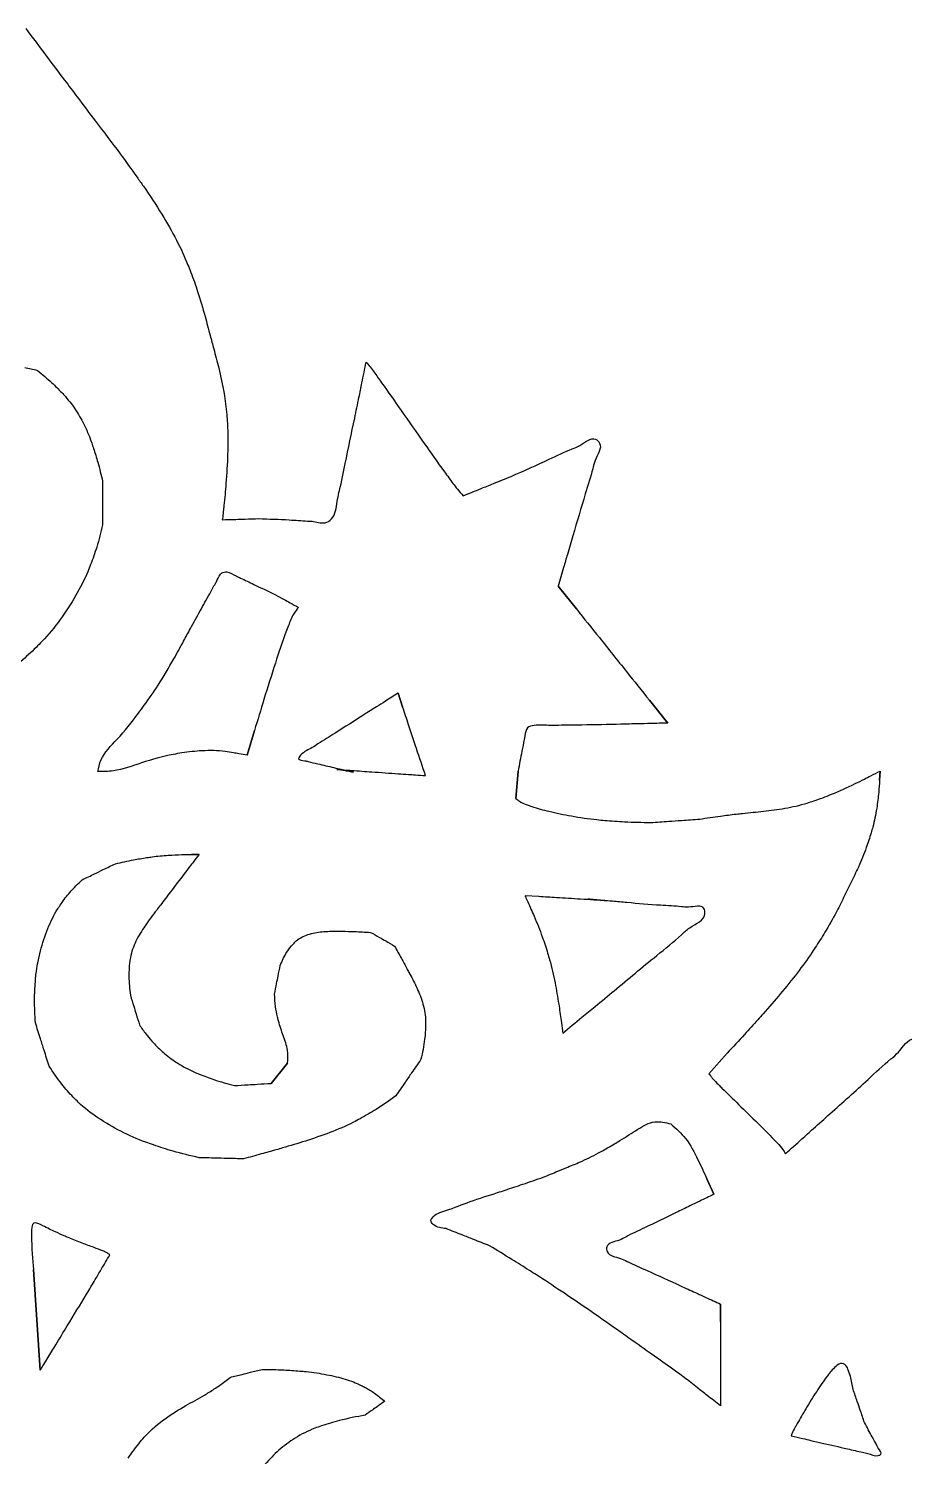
# Model space of a CAD drawing. Extents: x 0 to 339, y 0 to 248.
# Drawn here: x 105 to 143.7, y 177.2 to 240.3 of the extents above; entities that cross this region are included whole.
import ezdxf

# ---------------------------------------------------------------- set-up
doc = ezdxf.new("R2010")
doc.units = 0
doc.layers.add('layer_1', color=7, linetype='CONTINUOUS')

msp = doc.modelspace()

# ---------------------------------------------------------------- linework, layer by layer
at = {"layer": 'layer_1', "color": 1}
for p, q in [((128.397643, 215.655639), (129.20461, 214.646911)), ((129.20461, 214.646911), (128.397643, 215.655639)), ((128.397643, 215.655639), (128.397643, 215.655639)), ((121.534679, 210.316547), (121.332663, 210.922659)), ((121.332663, 210.922659), (121.534679, 210.316547)), ((132.432241, 210.612244), (133.239276, 209.603516)), ((133.239276, 209.603516), (132.432241, 210.612244)), ((132.432241, 210.612244), (132.432241, 210.612244)), ((121.534679, 210.316547), (121.534679, 210.316547)), ((114.993815, 209.280951), (114.665665, 208.195112)), ((114.665665, 208.195112), (114.993815, 209.280951)), ((114.993815, 209.280951), (114.993815, 209.280951)), ((108.074294, 207.462543), (108.074294, 207.462543)), ((108.074294, 207.462543), (108.074294, 207.462543)), ((108.074294, 207.462543), (108.074294, 207.462543)), ((118.628501, 207.559816), (118.628501, 207.559816)), ((118.628501, 207.559816), (118.628501, 207.559816)), ((118.628501, 207.559816), (118.628501, 207.559816)), ((119.362746, 207.437487), (119.211233, 207.462543)), ((119.211233, 207.462543), (119.362746, 207.437487)), ((119.362746, 207.437487), (119.362746, 207.437487)), ((126.632314, 207.485496), (126.531436, 206.275006)), ((126.531436, 206.275006), (126.632314, 207.485496)), ((126.632314, 207.485496), (126.632314, 207.485496)), ((142.619904, 207.485496), (142.594548, 207.081978)), ((142.594548, 207.081978), (142.619904, 207.485496)), ((142.619904, 207.485496), (142.619904, 207.485496)), ((122.544891, 207.285974), (122.544891, 207.285974)), ((122.544891, 207.285974), (122.544891, 207.285974)), ((122.544891, 207.285974), (122.544891, 207.285974)), ((112.215761, 203.801058), (112.54423, 203.801058)), ((112.54423, 203.801058), (112.215761, 203.801058)), ((112.215761, 203.801058), (112.215761, 203.801058)), ((127.545062, 201.944579), (126.938946, 201.982713)), ((128.529827, 196.477441), (128.605777, 195.921832)), ((135.862034, 195.028171), (135.054999, 194.120258)), ((135.054999, 194.120258), (135.862034, 195.028171)), ((135.862034, 195.028171), (135.862034, 195.028171)), ((115.72638, 193.699391), (116.458626, 194.583151)), ((116.458626, 194.583151), (115.72638, 193.699391)), ((115.72638, 193.699391), (115.72638, 193.699391)), ((133.378485, 191.906494), (133.378485, 191.906494)), ((133.378485, 191.906494), (133.378485, 191.906494)), ((133.378485, 191.906494), (133.378485, 191.906494)), ((134.969366, 189.481969), (135.272456, 188.800294)), ((135.272456, 188.800294), (134.969366, 189.481969)), ((134.969366, 189.481969), (134.969366, 189.481969)), ((105.233305, 185.479323), (105.536395, 181.034766)), ((105.536395, 181.034766), (105.233305, 185.479323)), ((105.233305, 185.479323), (105.233305, 185.479323)), ((135.575478, 183.951637), (135.575478, 183.168564)), ((135.575478, 183.168564), (135.575478, 183.951637)), ((135.575478, 183.951637), (135.575478, 183.951637)), ((140.286666, 180.782247), (140.286666, 180.782247)), ((140.286666, 180.782247), (140.286666, 180.782247)), ((140.286666, 180.782247), (140.286666, 180.782247))]:
    msp.add_line(p, q, dxfattribs=at)
for points in [[(104.893207, 240.267814), (105.200562, 239.867587), (105.501632, 239.462569), (105.802703, 239.05755)], [(105.802703, 239.05755), (106.070407, 238.702576), (106.338111, 238.347602), (106.605848, 237.992652)], [(106.605848, 237.992652), (106.793263, 237.744188), (106.980694, 237.495737), (107.168141, 237.247298)], [(107.168141, 237.247298), (107.435921, 236.892387), (107.703733, 236.537501), (107.971545, 236.182615)], [(107.971545, 236.182615), (108.336358, 235.704325), (108.701171, 235.226035), (109.058739, 234.742341)], [(109.058739, 234.742341), (109.312402, 234.399205), (109.562419, 234.05335), (109.809682, 233.705571)], [(109.809682, 233.705571), (109.903681, 233.573362), (109.997281, 233.440875), (110.089884, 233.307675)], [(110.089884, 233.307675), (110.371738, 232.902258), (110.644356, 232.490239), (110.902481, 232.069248)], [(110.902481, 232.069248), (111.130309, 231.697669), (111.346846, 231.319102), (111.546971, 230.931773)], [(111.546971, 230.931773), (111.733115, 230.571504), (111.90506, 230.203653), (112.056969, 229.827853)], [(112.056969, 229.827853), (112.101299, 229.718188), (112.143923, 229.607847), (112.185842, 229.497223)], [(112.185842, 229.497223), (112.290524, 229.220974), (112.390817, 228.942966), (112.482761, 228.662296)], [(112.482761, 228.662296), (112.602308, 228.297369), (112.707743, 227.927942), (112.813178, 227.558515)], [(112.813178, 227.558515), (112.887885, 227.278274), (112.962593, 226.998032), (113.037311, 226.717794)], [(113.037311, 226.717794), (113.089608, 226.521649), (113.14191, 226.325505), (113.194219, 226.129363)], [(113.194219, 226.129363), (113.268936, 225.849191), (113.343665, 225.569023), (113.418393, 225.288854)], [(104.848367, 225.309038), (105.035446, 225.265415), (105.222533, 225.221822), (105.409619, 225.178229)], [(105.409619, 225.178229), (105.624648, 224.999217), (105.839677, 224.820204), (106.044674, 224.630104)], [(113.418393, 225.288854), (113.503562, 224.914381), (113.588731, 224.539908), (113.650934, 224.161408)], [(119.737662, 224.625541), (119.799936, 224.93069), (119.862204, 225.23584), (119.924473, 225.540991)], [(119.924473, 225.540991), (119.984082, 225.470618), (120.043691, 225.400245), (120.100953, 225.328039)], [(120.100953, 225.328039), (120.215934, 225.18305), (120.321454, 225.030666), (120.428703, 224.879714)], [(106.044674, 224.630104), (106.195778, 224.489981), (106.341432, 224.343833), (106.483267, 224.194223)], [(119.606893, 223.984804), (119.650485, 224.198383), (119.694075, 224.411962), (119.737662, 224.625541)], [(120.428703, 224.879714), (120.487262, 224.797293), (120.546337, 224.715299), (120.605183, 224.633136)], [(120.605183, 224.633136), (120.895047, 224.228419), (121.179358, 223.819611), (121.464617, 223.411537)], [(106.483267, 224.194223), (106.538681, 224.135772), (106.593511, 224.076793), (106.646907, 224.016504)], [(106.646907, 224.016504), (106.820599, 223.820391), (106.979115, 223.610425), (107.122212, 223.390699)], [(113.650934, 224.161408), (113.701638, 223.85288), (113.737083, 223.541675), (113.765746, 223.230096)], [(119.420077, 223.069573), (119.482351, 223.374649), (119.544624, 223.679726), (119.606893, 223.984804)], [(107.122212, 223.390699), (107.263454, 223.173819), (107.389674, 222.947431), (107.501993, 222.714373)], [(113.765746, 223.230096), (113.777625, 223.100969), (113.788339, 222.971778), (113.796528, 222.842433)], [(121.464617, 223.411537), (121.804478, 222.925354), (122.145684, 222.440212), (122.486441, 221.954624)], [(107.501993, 222.714373), (107.618487, 222.472652), (107.720027, 222.223757), (107.808696, 221.970637)], [(113.796528, 222.842433), (113.825437, 222.385811), (113.822878, 221.927267), (113.807845, 221.46962)], [(118.999791, 221.065393), (119.136704, 221.734957), (119.27839, 222.402265), (119.420077, 223.069573)], [(107.808696, 221.970637), (107.836208, 221.892102), (107.862481, 221.813159), (107.888244, 221.734041)], [(122.486441, 221.954624), (122.781405, 221.534293), (123.076034, 221.113628), (123.37924, 220.699357)], [(129.355545, 221.859084), (129.588154, 221.993857), (129.834706, 222.233556), (130.053289, 222.137438)], [(130.229786, 221.967454), (130.348378, 221.737335), (130.141593, 221.461056), (130.036318, 221.203429)], [(130.053289, 222.137438), (130.12459, 222.106085), (130.192915, 222.039001), (130.229786, 221.967454)], [(107.888244, 221.734041), (107.95432, 221.531125), (108.017048, 221.327052), (108.074454, 221.121541)], [(113.807845, 221.46962), (113.793711, 221.039315), (113.768548, 220.609804), (113.734989, 220.180838)], [(128.010667, 221.253969), (128.34773, 221.411613), (128.685555, 221.574994), (129.019314, 221.707796)], [(129.019314, 221.707796), (129.130572, 221.752065), (129.241379, 221.792937), (129.355545, 221.859084)], [(108.074454, 221.121541), (108.152404, 220.842483), (108.220541, 220.560776), (108.288679, 220.279069)], [(118.747609, 219.879274), (118.839315, 220.271611), (118.918716, 220.668897), (118.999791, 221.065393)], [(123.37924, 220.699357), (123.443559, 220.611478), (123.508264, 220.523887), (123.572623, 220.435965)], [(126.329675, 220.497659), (126.889301, 220.744451), (127.448927, 220.991243), (128.010667, 221.253969)], [(129.927088, 220.833569), (129.835565, 220.466975), (129.714333, 220.094927), (129.599409, 219.724025)], [(130.036318, 221.203429), (129.984805, 221.077367), (129.957597, 220.955771), (129.927088, 220.833569)], [(108.288679, 220.279069), (108.288679, 220.042104), (108.288679, 219.80514), (108.288679, 219.568176)], [(113.734989, 220.180838), (113.709675, 219.857262), (113.679582, 219.533997), (113.64521, 219.211284)], [(123.572623, 220.435965), (123.695921, 220.267528), (123.817951, 220.097877), (123.950916, 219.937202)], [(124.995906, 219.957661), (125.178977, 220.031753), (125.362044, 220.105856), (125.545106, 220.17997)], [(125.545106, 220.17997), (125.806635, 220.285852), (126.068155, 220.391756), (126.329675, 220.497659)], [(108.288679, 219.568176), (108.288679, 219.402306), (108.288679, 219.236436), (108.288679, 219.070566)], [(118.456183, 218.701486), (118.610788, 218.932425), (118.618024, 219.218663), (118.663544, 219.488868)], [(118.663544, 219.488868), (118.685871, 219.621395), (118.717407, 219.750066), (118.747609, 219.879274)], [(123.950916, 219.937202), (124.03482, 219.835813), (124.123078, 219.737999), (124.211335, 219.640185)], [(124.211335, 219.640185), (124.472862, 219.746003), (124.734389, 219.851821), (124.995906, 219.957661)], [(129.599409, 219.724025), (129.407875, 219.105879), (129.233861, 218.490918), (129.053292, 217.874856)], [(108.288679, 219.070566), (108.288679, 218.833617), (108.288679, 218.596668), (108.288679, 218.359718)], [(113.625636, 219.025463), (113.614713, 218.916683), (113.605418, 218.807656), (113.589285, 218.699581)], [(113.64521, 219.211284), (113.638614, 219.149357), (113.631861, 219.08745), (113.625636, 219.025463)], [(108.288679, 218.359718), (108.208548, 218.029159), (108.128417, 217.698599), (108.028659, 217.373828)], [(113.589285, 218.699581), (113.583373, 218.659973), (113.576542, 218.620493), (113.569711, 218.581013)], [(113.569711, 218.581013), (113.768978, 218.58719), (113.968246, 218.593367), (114.167512, 218.599573)], [(114.167512, 218.599573), (114.306995, 218.603917), (114.446477, 218.608276), (114.585958, 218.61265)], [(114.585958, 218.61265), (114.785212, 218.618897), (114.984465, 218.625175), (115.183718, 218.631452)], [(115.183718, 218.631452), (115.631543, 218.617054), (116.079369, 218.602656), (116.528461, 218.576301)], [(116.528461, 218.576301), (116.798222, 218.560471), (117.068441, 218.540326), (117.335382, 218.52672)], [(117.335382, 218.52672), (117.424486, 218.522178), (117.513224, 218.518365), (117.604378, 218.505195)], [(117.604378, 218.505195), (117.799735, 218.476971), (118.006183, 218.405772), (118.181584, 218.468877)], [(118.181584, 218.468877), (118.290727, 218.508144), (118.387849, 218.599414), (118.456183, 218.701486)], [(129.053292, 217.874856), (128.973026, 217.601005), (128.891465, 217.326936), (128.81033, 217.052926)], [(108.028659, 217.373828), (107.948542, 217.112999), (107.855766, 216.855905), (107.757402, 216.601207)], [(128.81033, 217.052926), (128.753538, 216.861126), (128.696955, 216.669355), (128.640347, 216.477572)], [(107.632059, 216.288791), (107.477594, 215.921787), (107.296121, 215.565917), (107.097022, 215.220674)], [(107.757402, 216.601207), (107.716965, 216.496504), (107.675585, 216.392205), (107.632059, 216.288791)], [(113.352427, 215.92283), (113.408261, 216.035875), (113.451229, 216.168628), (113.551637, 216.232437)], [(113.551637, 216.232437), (113.611864, 216.270711), (113.692757, 216.284179), (113.767666, 216.278231)], [(113.767666, 216.278231), (113.921887, 216.265985), (114.05074, 216.171439), (114.185683, 216.099462)], [(128.640347, 216.477572), (128.559481, 216.203609), (128.478562, 215.929624), (128.397643, 215.655639)], [(113.015667, 215.316712), (113.099137, 215.469343), (113.181959, 215.622964), (113.268235, 215.771298)], [(113.268235, 215.771298), (113.296994, 215.820744), (113.326137, 215.869602), (113.352427, 215.92283)], [(114.185683, 216.099462), (114.24939, 216.065482), (114.314455, 216.036532), (114.379336, 216.006903)], [(114.379336, 216.006903), (114.573976, 215.918019), (114.766965, 215.823031), (114.960259, 215.729176)], [(114.960259, 215.729176), (115.282408, 215.572755), (115.605402, 215.419483), (115.928396, 215.26621)], [(107.097022, 215.220674), (106.889063, 214.860069), (106.661873, 214.511058), (106.41607, 214.175078)], [(112.594738, 214.559088), (112.735647, 214.810712), (112.876555, 215.062336), (113.015667, 215.316712)], [(115.928396, 215.26621), (116.05311, 215.197574), (116.177824, 215.128938), (116.302549, 215.060321)], [(116.302549, 215.060321), (116.389846, 215.012296), (116.477148, 214.96428), (116.564456, 214.916275)], [(112.164383, 213.773373), (112.307824, 214.035284), (112.451281, 214.297186), (112.594738, 214.559088)], [(116.727222, 214.429004), (116.627084, 214.267572), (116.562332, 214.084869), (116.493376, 213.906037)], [(116.564456, 214.916275), (116.689166, 214.847704), (116.813887, 214.779153), (116.938608, 214.710602)], [(116.938608, 214.710602), (116.86369, 214.619414), (116.788772, 214.528227), (116.727222, 214.429004)], [(129.20461, 214.646911), (129.543318, 214.223515), (129.882026, 213.80012), (130.220732, 213.376723)], [(106.41607, 214.175078), (106.168266, 213.836364), (105.901544, 213.510894), (105.611635, 213.20797)], [(111.863195, 213.223372), (111.963582, 213.40671), (112.063978, 213.590043), (112.164383, 213.773373)], [(116.493376, 213.906037), (116.45697, 213.811619), (116.419392, 213.718281), (116.383, 213.62444)], [(105.611635, 213.20797), (105.526583, 213.1191), (105.439536, 213.032171), (105.351623, 212.946076)], [(111.433012, 212.437654), (111.576401, 212.699563), (111.71979, 212.961472), (111.863195, 213.223372)], [(116.383, 213.62444), (116.209162, 213.176182), (116.062383, 212.716453), (115.916264, 212.257139)], [(130.220732, 213.376723), (130.619196, 212.878627), (131.017658, 212.380529), (131.416122, 211.882432)], [(105.351623, 212.946076), (105.133074, 212.732047), (104.909173, 212.523173), (104.676383, 212.324998)], [(110.735472, 211.277048), (110.979196, 211.65676), (111.206104, 212.047207), (111.433012, 212.437654)], [(115.916264, 212.257139), (115.745706, 211.721006), (115.576046, 211.185437), (115.410175, 210.648468)], [(131.416122, 211.882432), (131.754827, 211.459035), (132.093534, 211.03564), (132.432241, 210.612244)], [(110.127588, 210.39125), (110.338152, 210.681288), (110.542105, 210.975789), (110.735472, 211.277048)], [(115.410175, 210.648468), (115.269573, 210.1933), (115.131694, 209.737126), (114.993815, 209.280951)], [(120.771457, 210.567126), (120.64051, 210.484165), (120.509559, 210.401198), (120.378596, 210.318314)], [(121.332663, 210.922659), (121.145597, 210.804152), (120.958532, 210.685646), (120.771457, 210.567126)], [(108.936861, 208.893778), (109.27862, 209.259915), (109.574103, 209.645179), (109.867578, 210.038581)], [(109.867578, 210.038581), (109.954733, 210.155411), (110.04171, 210.27296), (110.127588, 210.39125)], [(119.817345, 209.962954), (119.396487, 209.695849), (118.975809, 209.426245), (118.554844, 209.163192)], [(120.378596, 210.318314), (120.191515, 210.199912), (120.004412, 210.081679), (119.817345, 209.962954)], [(121.796616, 209.530842), (121.709307, 209.792745), (121.621993, 210.054646), (121.534679, 210.316547)], [(122.148322, 208.475754), (122.031093, 208.827452), (121.913859, 209.179148), (121.796616, 209.530842)], [(127.04423, 209.390548), (126.967453, 209.31102), (126.955578, 209.171218), (126.934953, 209.048676)], [(127.338403, 209.497033), (127.227393, 209.483395), (127.111155, 209.45987), (127.04423, 209.390548)], [(128.06962, 209.502638), (127.828783, 209.506779), (127.597871, 209.52891), (127.338403, 209.497033)], [(128.4143, 209.504506), (128.298872, 209.502731), (128.183143, 209.500686), (128.06962, 209.502638)], [(129.448245, 209.517582), (129.104134, 209.512723), (128.760573, 209.50983), (128.4143, 209.504506)], [(131.171312, 209.553077), (130.596851, 209.539246), (130.021782, 209.525682), (129.448245, 209.517582)], [(131.937096, 209.571637), (131.681851, 209.565424), (131.426642, 209.559224), (131.171312, 209.553077)], [(132.473235, 209.584713), (132.294519, 209.580342), (132.115799, 209.575986), (131.937096, 209.571637)], [(133.239276, 209.603516), (132.983932, 209.597238), (132.728587, 209.590959), (132.473235, 209.584713)], [(108.213775, 207.967755), (108.363218, 208.322782), (108.664712, 208.602215), (108.936861, 208.893778)], [(117.797271, 208.683261), (117.713177, 208.627726), (117.629135, 208.570957), (117.544725, 208.523263)], [(118.554844, 209.163192), (118.302237, 209.005342), (118.049526, 208.849851), (117.797271, 208.683261)], [(126.901327, 208.878707), (126.865812, 208.709326), (126.833265, 208.534904), (126.800448, 208.361364)], [(126.934953, 209.048676), (126.924997, 208.98952), (126.913002, 208.934386), (126.901327, 208.878707)], [(111.407565, 208.220236), (110.934766, 208.128799), (110.470321, 208.003031), (110.010357, 207.849925)], [(111.790191, 208.286688), (111.662226, 208.266892), (111.534594, 208.244803), (111.407565, 208.220236)], [(112.68357, 208.381226), (112.384011, 208.366006), (112.086209, 208.332481), (111.790191, 208.286688)], [(113.705956, 208.346626), (113.368065, 208.392152), (113.024678, 208.398556), (112.68357, 208.381226)], [(114.061318, 208.290423), (113.942949, 208.309763), (113.824792, 208.330614), (113.705956, 208.346626)], [(114.310132, 208.251142), (114.227172, 208.264081), (114.144193, 208.276882), (114.061318, 208.290423)], [(114.665665, 208.195112), (114.547167, 208.213883), (114.428669, 208.232653), (114.310132, 208.251142)], [(117.027473, 208.181981), (116.981212, 208.131031), (116.935793, 208.070524), (116.942313, 208.031437)], [(117.544725, 208.523263), (117.369759, 208.424401), (117.193217, 208.364527), (117.027473, 208.181981)], [(122.544891, 207.285974), (122.412703, 207.682568), (122.280515, 208.079162), (122.148322, 208.475754)], [(126.800448, 208.361364), (126.744919, 208.067724), (126.688616, 207.77661), (126.632314, 207.485496)], [(108.074294, 207.462543), (108.110702, 207.635961), (108.147109, 207.80938), (108.213775, 207.967755)], [(108.764617, 207.496332), (108.537683, 207.465739), (108.305988, 207.464141), (108.074294, 207.462543)], [(110.010357, 207.849925), (109.598283, 207.71276), (109.189805, 207.553653), (108.764617, 207.496332)], [(116.942313, 208.031437), (116.953169, 207.966355), (117.108016, 207.960652), (117.216251, 207.942593)], [(117.216251, 207.942593), (117.271521, 207.933372), (117.314637, 207.920928), (117.359403, 207.908921)], [(117.359403, 207.908921), (117.493669, 207.872909), (117.642779, 207.840821), (117.788747, 207.807895)], [(117.788747, 207.807895), (118.031961, 207.753034), (118.26645, 207.695844), (118.50411, 207.639503)], [(118.50411, 207.639503), (118.609725, 207.614466), (118.715966, 207.589596), (118.822016, 207.564681)], [(118.628501, 207.559816), (118.662364, 207.557451), (118.696227, 207.555086), (118.73009, 207.552715)], [(118.859016, 207.521415), (118.782178, 207.534219), (118.70534, 207.547017), (118.628501, 207.559816)], [(118.73009, 207.552715), (118.763953, 207.550344), (118.797816, 207.547969), (118.831679, 207.545598)], [(118.822016, 207.564681), (118.896274, 207.547235), (118.97044, 207.529767), (119.044625, 207.512307)], [(118.831679, 207.545598), (118.865541, 207.543227), (118.899404, 207.54086), (118.933267, 207.538493)], [(119.059138, 207.488022), (118.992435, 207.499178), (118.925726, 207.510298), (118.859016, 207.521415)], [(118.933267, 207.538493), (119.052175, 207.530182), (119.171082, 207.521865), (119.289989, 207.513547)], [(119.044625, 207.512307), (119.150638, 207.487355), (119.256692, 207.462421), (119.362746, 207.437487)], [(119.211233, 207.462543), (119.160536, 207.471043), (119.109839, 207.479543), (119.059138, 207.488022)], [(119.289989, 207.513547), (119.58724, 207.492753), (119.884491, 207.471955), (120.181744, 207.45118)], [(120.181744, 207.45118), (120.568133, 207.424177), (120.954525, 207.397211), (121.340907, 207.370104)], [(142.208918, 207.279894), (142.345956, 207.348343), (142.48293, 207.41692), (142.619904, 207.485496)], [(121.340907, 207.370104), (121.489547, 207.359676), (121.638186, 207.349227), (121.786827, 207.338816)], [(121.786827, 207.338816), (121.890874, 207.331528), (121.994922, 207.324259), (122.098971, 207.317005)], [(122.098971, 207.317005), (122.247609, 207.306641), (122.39625, 207.296308), (122.544891, 207.285974)], [(140.468165, 206.461804), (140.821079, 206.605297), (141.168353, 206.762753), (141.510298, 206.93066)], [(141.510298, 206.93066), (141.647768, 206.998163), (141.784378, 207.067355), (141.921242, 207.136047)], [(141.921242, 207.136047), (142.017061, 207.184139), (142.113005, 207.231985), (142.208918, 207.279894)], [(142.594548, 207.081978), (142.582946, 206.906875), (142.571344, 206.731773), (142.555434, 206.55705)], [(126.531436, 206.275006), (126.605315, 206.218429), (126.679195, 206.161852), (126.759332, 206.116215)], [(139.392278, 206.073249), (139.493768, 206.104291), (139.594503, 206.13776), (139.694885, 206.172259)], [(139.694885, 206.172259), (139.955212, 206.261726), (140.213161, 206.35812), (140.468165, 206.461804)], [(142.555434, 206.55705), (142.53364, 206.317712), (142.503762, 206.079087), (142.465758, 205.841601)], [(126.759332, 206.116215), (126.85904, 206.059432), (126.968433, 206.019584), (127.076885, 205.979841)], [(127.076885, 205.979841), (127.130472, 205.960203), (127.18383, 205.94059), (127.237529, 205.921928)], [(127.237529, 205.921928), (127.484611, 205.836056), (127.738929, 205.770289), (127.994104, 205.709889)], [(127.994104, 205.709889), (128.323152, 205.632004), (128.653624, 205.563044), (128.986038, 205.503419)], [(135.567515, 205.49973), (135.799746, 205.531128), (136.032321, 205.560034), (136.265057, 205.587534)], [(136.265057, 205.587534), (136.357469, 205.598453), (136.449907, 205.609151), (136.542403, 205.619293)], [(136.542403, 205.619293), (136.851979, 205.653238), (137.162212, 205.680959), (137.471851, 205.714567)], [(137.471851, 205.714567), (137.786486, 205.748717), (138.100508, 205.788944), (138.412453, 205.843468)], [(138.412453, 205.843468), (138.743132, 205.901267), (139.071477, 205.975131), (139.392278, 206.073249)], [(142.465758, 205.841601), (142.421191, 205.563097), (142.365449, 205.286159), (142.291909, 205.014078)], [(128.986038, 205.503419), (129.35939, 205.436451), (129.735191, 205.381258), (130.112465, 205.341714)], [(130.112465, 205.341714), (130.227544, 205.329652), (130.342759, 205.319045), (130.45804, 205.309063)], [(130.45804, 205.309063), (130.748434, 205.283917), (131.039236, 205.26273), (131.330328, 205.248426)], [(131.330328, 205.248426), (131.714109, 205.229567), (132.098395, 205.222671), (132.48268, 205.215775)], [(132.48268, 205.215775), (132.750396, 205.234412), (133.018112, 205.253048), (133.285826, 205.271709)], [(133.285826, 205.271709), (133.473258, 205.284774), (133.660689, 205.297851), (133.848118, 205.31094)], [(133.848118, 205.31094), (134.115921, 205.329641), (134.383722, 205.348367), (134.651522, 205.367093)], [(134.651522, 205.367093), (134.956655, 205.412744), (135.261787, 205.458396), (135.567515, 205.49973)], [(142.291909, 205.014078), (142.268746, 204.928382), (142.243818, 204.843167), (142.218174, 204.758157)], [(142.218174, 204.758157), (142.15246, 204.54032), (142.082044, 204.323824), (142.004451, 204.110014)], [(109.658029, 203.565373), (109.853181, 203.602596), (110.04912, 203.635823), (110.245451, 203.666382)], [(110.245451, 203.666382), (110.321445, 203.67821), (110.397497, 203.689639), (110.47369, 203.700052)], [(110.47369, 203.700052), (110.711136, 203.732503), (110.949953, 203.755089), (111.189141, 203.77113)], [(111.189141, 203.77113), (111.388105, 203.784474), (111.587326, 203.793289), (111.786633, 203.797316)], [(111.786633, 203.797316), (111.929647, 203.800207), (112.072704, 203.800632), (112.215761, 203.801058)], [(112.54423, 203.801058), (112.463129, 203.695019), (112.382027, 203.58898), (112.300932, 203.482937)], [(142.004451, 204.110014), (141.899106, 203.819733), (141.780534, 203.534403), (141.661961, 203.249072)], [(107.934968, 202.95176), (108.061554, 203.01288), (108.188143, 203.073995), (108.314734, 203.135105)], [(108.314734, 203.135105), (108.495608, 203.222419), (108.676487, 203.309722), (108.857366, 203.397026)], [(108.857366, 203.397026), (109.123759, 203.455652), (109.390151, 203.514278), (109.658029, 203.565373)], [(112.130699, 203.260327), (112.049663, 203.154365), (111.968619, 203.04841), (111.887616, 202.942422)], [(112.300932, 203.482937), (112.244187, 203.408734), (112.187445, 203.334529), (112.130699, 203.260327)], [(141.661961, 203.249072), (141.549876, 203.018648), (141.437791, 202.788224), (141.3257, 202.557804)], [(106.841571, 202.131376), (107.012915, 202.328602), (107.202733, 202.509221), (107.392551, 202.68984)], [(107.392551, 202.68984), (107.573355, 202.77715), (107.754159, 202.86446), (107.934968, 202.95176)], [(111.887616, 202.942422), (111.685424, 202.677867), (111.483492, 202.413115), (111.28173, 202.148227)], [(141.3257, 202.557804), (141.247246, 202.396531), (141.16879, 202.23526), (141.090331, 202.07399)], [(106.453294, 201.623388), (106.574548, 201.798866), (106.701924, 201.970636), (106.841571, 202.131376)], [(111.28173, 202.148227), (111.13572, 201.956535), (110.9898, 201.764771), (110.844061, 201.572883)], [(126.938946, 201.982713), (126.943935, 201.971489), (126.948925, 201.960265), (126.953912, 201.949039)], [(126.953912, 201.949039), (126.988825, 201.870461), (127.023636, 201.791839), (127.058679, 201.71332)], [(128.330681, 201.895568), (128.068808, 201.911909), (127.806935, 201.928244), (127.545062, 201.944579)], [(129.385615, 201.829692), (129.033972, 201.851672), (128.682326, 201.873625), (128.330681, 201.895568)], [(130.575312, 201.755254), (130.178747, 201.780079), (129.782182, 201.804903), (129.385615, 201.829692)], [(130.352705, 201.774959), (130.140694, 201.793687), (129.928685, 201.812446), (129.716676, 201.831205)], [(130.79794, 201.735678), (130.649526, 201.748757), (130.501115, 201.76185), (130.352705, 201.774959)], [(131.434011, 201.679691), (131.221986, 201.698343), (131.009961, 201.716995), (130.79794, 201.735678)], [(141.090331, 202.07399), (140.978262, 201.843636), (140.866187, 201.613285), (140.754112, 201.382933)], [(105.872595, 200.53668), (105.994189, 200.836067), (106.135089, 201.128472), (106.306388, 201.401662)], [(106.306388, 201.401662), (106.353473, 201.476752), (106.402854, 201.550391), (106.453294, 201.623388)], [(110.675706, 201.351154), (110.500494, 201.120431), (110.325006, 200.889783), (110.16125, 200.650714)], [(110.844061, 201.572883), (110.787934, 201.498983), (110.731834, 201.425065), (110.675706, 201.351154)], [(127.058679, 201.71332), (127.153798, 201.500197), (127.250636, 201.287841), (127.343046, 201.073511)], [(132.92663, 201.559933), (132.422909, 201.58978), (131.92846, 201.634736), (131.434011, 201.679691)], [(133.846957, 201.496319), (133.55081, 201.52889), (133.23696, 201.541544), (132.92663, 201.559933)], [(134.161234, 201.477611), (134.04703, 201.471767), (133.948024, 201.485203), (133.846957, 201.496319)], [(134.836552, 201.421492), (134.723266, 201.592091), (134.407045, 201.490191), (134.161234, 201.477611)], [(134.211737, 200.568468), (134.479921, 200.751341), (134.856637, 200.884825), (134.883329, 201.197013)], [(134.883329, 201.197013), (134.889983, 201.274836), (134.874885, 201.363764), (134.836552, 201.421492)], [(140.754112, 201.382933), (140.584501, 201.075606), (140.41489, 200.768278), (140.235659, 200.466586)], [(105.545392, 199.5482), (105.633271, 199.884299), (105.741757, 200.214532), (105.872595, 200.53668)], [(110.16125, 200.650714), (110.012693, 200.433834), (109.87379, 200.210023), (109.759041, 199.972619)], [(127.343046, 201.073511), (127.471009, 200.776723), (127.59048, 200.47615), (127.699375, 200.17184)], [(133.852637, 200.263545), (133.965504, 200.368199), (134.074386, 200.474811), (134.211737, 200.568468)], [(109.759041, 199.972619), (109.648696, 199.744327), (109.560686, 199.503463), (109.513985, 199.255171)], [(116.426039, 199.49751), (116.50833, 199.627845), (116.604899, 199.749874), (116.710389, 199.86307)], [(116.710389, 199.86307), (116.750909, 199.906549), (116.792745, 199.948724), (116.837603, 199.987418)], [(116.837603, 199.987418), (116.985667, 200.115135), (117.166654, 200.204908), (117.353846, 200.267194)], [(117.353846, 200.267194), (117.554445, 200.333942), (117.762171, 200.369125), (117.971028, 200.389762)], [(117.971028, 200.389762), (118.198439, 200.412233), (118.427192, 200.417458), (118.655624, 200.416892)], [(118.655624, 200.416892), (118.726107, 200.416717), (118.796559, 200.415991), (118.867015, 200.415021)], [(118.867015, 200.415021), (119.046007, 200.412558), (119.225018, 200.408521), (119.403918, 200.401928)], [(119.403918, 200.401928), (119.642889, 200.393122), (119.881662, 200.379756), (120.120435, 200.366389)], [(120.120435, 200.366389), (120.251343, 200.291564), (120.382251, 200.216739), (120.513165, 200.141923)], [(120.513165, 200.141923), (120.604829, 200.089538), (120.696496, 200.037158), (120.788165, 199.984783)], [(120.788165, 199.984783), (120.919156, 199.909941), (121.050153, 199.835109), (121.18115, 199.760277)], [(127.699375, 200.17184), (127.784786, 199.933156), (127.863691, 199.692174), (127.937789, 199.44974)], [(132.752796, 199.34135), (133.127915, 199.644032), (133.508764, 199.944695), (133.852637, 200.263545)], [(140.235659, 200.466586), (140.09573, 200.23105), (139.949937, 199.998949), (139.801238, 199.76879)], [(105.347066, 198.497864), (105.38668, 198.851959), (105.455177, 199.203171), (105.545392, 199.5482)], [(109.513985, 199.255171), (109.499661, 199.179016), (109.489223, 199.102162), (109.480316, 199.025087)], [(116.13048, 198.901961), (116.219192, 199.106183), (116.307904, 199.310405), (116.426039, 199.49751)], [(121.18115, 199.760277), (121.280646, 199.577677), (121.380143, 199.395076), (121.479467, 199.212377)], [(121.479467, 199.212377), (121.558413, 199.067161), (121.637251, 198.921882), (121.716026, 198.776582)], [(127.937789, 199.44974), (127.967811, 199.351516), (127.997043, 199.253054), (128.024721, 199.154161)], [(130.878402, 197.790743), (131.497712, 198.309544), (132.117023, 198.828346), (132.752796, 199.34135)], [(139.619054, 199.491348), (139.407231, 199.175505), (139.182365, 198.868384), (138.95043, 198.566871)], [(139.801238, 199.76879), (139.741194, 199.675852), (139.680676, 199.583231), (139.619054, 199.491348)], [(109.480316, 199.025087), (109.457279, 198.825761), (109.444475, 198.624955), (109.446646, 198.424667)], [(116.03682, 198.434151), (116.068027, 198.59009), (116.099253, 198.746026), (116.13048, 198.901961)], [(121.716026, 198.776582), (121.748137, 198.717355), (121.780237, 198.658124), (121.812326, 198.598875)], [(121.812326, 198.598875), (121.924381, 198.391973), (122.036292, 198.184845), (122.137042, 197.972181)], [(128.024721, 199.154161), (128.118763, 198.818148), (128.194857, 198.477153), (128.262451, 198.134682)], [(105.28347, 197.397864), (105.284471, 197.659938), (105.297921, 197.922123), (105.318095, 198.183579)], [(105.318095, 198.183579), (105.326191, 198.288503), (105.335369, 198.393309), (105.347066, 198.497864)], [(109.446646, 198.424667), (109.449674, 198.145328), (109.48183, 197.866996), (109.513985, 197.588663)], [(115.877893, 197.639166), (115.909034, 197.795032), (115.940174, 197.950898), (115.971335, 198.10676)], [(115.971335, 198.10676), (115.993153, 198.215892), (116.014982, 198.325023), (116.03682, 198.434151)], [(122.137042, 197.972181), (122.241773, 197.751114), (122.334444, 197.524066), (122.405529, 197.289357)], [(128.262451, 198.134682), (128.324124, 197.822212), (128.37872, 197.508514), (128.427074, 197.193851)], [(138.95043, 198.566871), (138.713584, 198.258975), (138.469366, 197.956925), (138.220035, 197.659158)], [(105.321624, 196.376435), (105.301896, 196.716848), (105.282169, 197.057262), (105.28347, 197.397864)], [(109.513985, 197.588663), (109.563865, 197.426534), (109.613745, 197.264405), (109.663629, 197.102279)], [(115.923688, 197.084461), (115.898749, 197.268172), (115.888321, 197.453669), (115.877893, 197.639166)], [(130.036666, 197.098425), (130.317253, 197.329187), (130.597827, 197.559965), (130.878402, 197.790743)], [(138.220035, 197.659158), (137.968039, 197.358207), (137.71082, 197.061629), (137.450275, 196.768052)], [(109.663629, 197.102279), (109.698549, 196.988788), (109.733471, 196.875298), (109.768395, 196.761809)], [(109.768395, 196.761809), (109.818287, 196.59968), (109.868184, 196.437552), (109.918081, 196.275425)], [(116.008736, 196.636361), (115.974303, 196.784575), (115.944124, 196.933918), (115.923688, 197.084461)], [(122.405529, 197.289357), (122.480522, 197.041741), (122.531489, 196.785597), (122.544891, 196.527944)], [(128.427074, 197.193851), (128.463715, 196.955417), (128.496771, 196.716429), (128.529827, 196.477441)], [(129.447467, 196.613892), (129.643873, 196.775395), (129.840273, 196.936906), (130.036666, 197.098425)], [(137.450275, 196.768052), (137.373009, 196.680991), (137.295451, 196.594193), (137.217765, 196.507508)], [(105.546132, 195.665542), (105.471299, 195.902507), (105.396461, 196.139471), (105.321624, 196.376435)], [(109.918081, 196.275425), (110.009791, 196.14167), (110.101501, 196.007916), (110.200546, 195.879715)], [(116.05453, 196.452061), (116.038146, 196.513134), (116.023072, 196.57465), (116.008736, 196.636361)], [(116.266043, 195.804878), (116.188872, 196.019825), (116.113275, 196.233095), (116.05453, 196.452061)], [(122.548633, 196.282884), (122.546079, 196.069666), (122.533617, 195.856325), (122.507482, 195.644972)], [(122.544891, 196.527944), (122.549134, 196.446364), (122.549612, 196.364633), (122.548633, 196.282884)], [(128.605777, 195.921832), (128.886345, 196.152513), (129.166913, 196.383194), (129.447467, 196.613892)], [(137.217765, 196.507508), (137.023621, 196.290873), (136.828682, 196.074941), (136.632313, 195.860323)], [(105.703273, 195.167931), (105.650894, 195.333802), (105.598514, 195.499672), (105.546132, 195.665542)], [(110.200546, 195.879715), (110.283218, 195.772706), (110.371001, 195.669566), (110.460581, 195.568163)], [(110.460581, 195.568163), (110.498158, 195.525626), (110.536051, 195.483395), (110.5747, 195.44185)], [(110.5747, 195.44185), (110.717677, 195.288159), (110.870999, 195.143854), (111.032002, 195.008894)], [(116.449385, 195.163207), (116.418834, 195.38191), (116.341682, 195.594199), (116.266043, 195.804878)], [(122.507482, 195.644972), (122.470684, 195.347388), (122.40678, 195.053747), (122.342875, 194.760106)], [(136.632313, 195.860323), (136.377162, 195.581461), (136.119598, 195.304816), (135.862034, 195.028171)], [(143.426904, 195.078611), (143.642396, 195.314782), (143.811592, 195.648342), (144.133986, 195.677299)], [(105.927735, 194.45708), (105.852916, 194.694031), (105.778096, 194.930981), (105.703273, 195.167931)], [(111.032002, 195.008894), (111.214331, 194.856058), (111.40651, 194.715208), (111.607034, 194.587077)], [(116.458626, 194.583151), (116.467285, 194.778119), (116.475943, 194.973087), (116.449385, 195.163207)], [(143.090671, 194.775989), (143.205438, 194.871205), (143.321689, 194.963299), (143.426904, 195.078611)], [(106.486117, 193.663112), (106.285686, 193.916833), (106.106711, 194.186957), (105.927735, 194.45708)], [(111.607034, 194.587077), (111.833744, 194.442214), (112.071119, 194.313611), (112.316772, 194.204497)], [(112.316772, 194.204497), (112.396228, 194.169205), (112.47655, 194.135951), (112.557206, 194.103487)], [(122.342875, 194.760106), (122.205687, 194.560567), (122.068499, 194.361028), (121.931313, 194.161488)], [(142.082024, 193.868191), (142.41546, 194.17664), (142.74639, 194.490358), (143.090671, 194.775989)], [(106.993951, 193.087852), (106.816423, 193.272209), (106.644566, 193.462535), (106.486117, 193.663112)], [(112.557206, 194.103487), (112.767832, 194.018708), (112.980737, 193.939311), (113.196147, 193.867783)], [(113.196147, 193.867783), (113.497515, 193.767713), (113.803785, 193.683047), (114.110056, 193.598381)], [(114.110056, 193.598381), (114.309609, 193.610852), (114.509162, 193.623323), (114.708714, 193.635794)], [(114.708714, 193.635794), (114.848397, 193.644523), (114.98808, 193.653252), (115.127762, 193.661981)], [(115.127762, 193.661981), (115.327301, 193.674451), (115.52684, 193.686921), (115.72638, 193.699391)], [(121.64322, 193.742441), (121.506031, 193.542889), (121.368844, 193.343336), (121.231657, 193.143782)], [(121.931313, 194.161488), (121.835281, 194.021806), (121.73925, 193.882124), (121.64322, 193.742441)], [(135.054999, 194.120258), (135.104152, 194.057449), (135.153305, 193.99464), (135.205342, 193.934351)], [(135.205342, 193.934351), (135.293337, 193.832401), (135.389577, 193.737653), (135.484551, 193.641942)], [(135.484551, 193.641942), (135.534819, 193.591283), (135.584733, 193.540355), (135.634894, 193.489664)], [(140.401033, 192.355316), (140.963683, 192.854729), (141.526333, 193.354143), (142.082024, 193.868191)], [(107.215595, 192.866135), (107.139957, 192.938208), (107.066481, 193.012532), (106.993951, 193.087852)], [(121.231657, 193.143782), (120.946401, 192.940821), (120.661145, 192.73786), (120.36548, 192.550988)], [(135.634894, 193.489664), (135.874685, 193.247339), (136.12012, 193.010432), (136.364371, 192.772509)], [(108.083732, 192.177848), (107.777182, 192.384841), (107.48289, 192.611437), (107.215595, 192.866135)], [(120.36548, 192.550988), (120.134292, 192.404868), (119.896739, 192.268585), (119.656457, 192.137637)], [(136.364371, 192.772509), (136.649295, 192.494966), (136.932609, 192.216041), (137.217015, 191.937653)], [(139.672396, 191.701362), (139.915279, 191.919341), (140.158156, 192.137329), (140.401033, 192.355316)], [(109.092073, 191.584827), (108.744764, 191.762583), (108.407415, 191.959288), (108.083732, 192.177848)], [(119.362746, 191.982376), (119.023061, 191.80994), (118.671294, 191.661329), (118.315252, 191.525011)], [(119.656457, 192.137637), (119.559191, 192.084629), (119.461479, 192.032496), (119.362746, 191.982376)], [(131.130921, 191.174248), (131.395259, 191.337109), (131.649955, 191.505264), (131.921322, 191.672797)], [(131.921322, 191.672797), (132.158911, 191.819476), (132.409278, 191.965679), (132.672386, 191.99733)], [(132.672386, 191.99733), (132.901321, 192.02487), (133.139903, 191.965682), (133.378485, 191.906494)], [(133.378485, 191.906494), (133.608132, 191.702327), (133.83778, 191.49816), (134.026735, 191.261193)], [(137.217015, 191.937653), (137.457999, 191.70177), (137.699767, 191.466273), (137.929615, 191.220326)], [(139.162412, 191.243685), (139.33241, 191.396241), (139.502405, 191.548799), (139.672396, 191.701362)], [(110.195724, 191.098298), (109.818856, 191.238417), (109.450171, 191.40155), (109.092073, 191.584827)], [(110.535283, 190.977683), (110.421641, 191.016628), (110.308317, 191.056436), (110.195724, 191.098298)], [(117.245354, 191.15176), (116.909128, 191.044238), (116.570648, 190.94372), (116.231486, 190.845779)], [(118.315252, 191.525011), (117.96228, 191.389867), (117.605107, 191.266805), (117.245354, 191.15176)], [(130.277989, 190.680362), (130.484347, 190.791643), (130.687755, 190.90827), (130.889615, 191.028328)], [(130.889615, 191.028328), (130.970509, 191.07644), (131.051154, 191.125103), (131.130921, 191.174248)], [(134.026735, 191.261193), (134.249923, 190.981295), (134.416339, 190.655637), (134.573806, 190.329545)], [(137.929615, 191.220326), (137.976929, 191.169697), (138.023738, 191.118627), (138.071577, 191.068114)], [(138.071577, 191.068114), (138.160583, 190.974133), (138.253153, 190.882085), (138.325612, 190.775829)], [(138.433948, 190.589991), (138.676771, 190.807887), (138.919594, 191.025782), (139.162412, 191.243685)], [(111.396734, 190.705583), (111.107098, 190.787828), (110.82019, 190.880045), (110.535283, 190.977683)], [(112.54423, 190.416618), (112.160172, 190.507236), (111.776113, 190.597855), (111.396734, 190.705583)], [(113.273704, 190.397784), (113.030546, 190.404044), (112.787388, 190.410331), (112.54423, 190.416618)], [(113.784423, 190.384674), (113.614183, 190.389031), (113.443944, 190.3934), (113.273704, 190.397784)], [(114.514152, 190.366052), (114.270909, 190.37225), (114.027666, 190.378449), (113.784423, 190.384674)], [(115.296109, 190.580239), (115.035746, 190.507794), (114.774949, 190.436923), (114.514152, 190.366052)], [(115.954612, 190.766312), (115.735294, 190.703648), (115.515856, 190.641383), (115.296109, 190.580239)], [(116.231486, 190.845779), (116.139235, 190.819139), (116.046934, 190.79269), (115.954612, 190.766312)], [(129.464476, 190.265041), (129.737303, 190.400479), (130.010131, 190.535916), (130.277989, 190.680362)], [(138.325612, 190.775829), (138.365861, 190.716806), (138.399904, 190.653399), (138.433948, 190.589991)], [(127.747142, 189.557919), (127.95915, 189.645228), (128.171159, 189.732536), (128.38317, 189.819838)], [(128.38317, 189.819838), (128.531581, 189.88095), (128.679992, 189.942059), (128.828405, 190.003166)], [(128.828405, 190.003166), (129.040427, 190.090462), (129.252452, 190.177752), (129.464476, 190.265041)], [(134.573806, 190.329545), (134.710131, 190.047237), (134.839749, 189.764603), (134.969366, 189.481969)], [(126.059709, 188.985335), (126.320436, 189.071696), (126.581365, 189.15823), (126.841684, 189.246382)], [(126.841684, 189.246382), (127.144051, 189.348772), (127.445596, 189.453346), (127.747142, 189.557919)], [(124.51923, 188.480315), (124.913342, 188.622514), (125.32323, 188.745112), (125.726717, 188.875858)], [(125.726717, 188.875858), (125.838027, 188.911926), (125.94885, 188.948615), (126.059709, 188.985335)], [(134.65496, 188.500962), (134.510936, 188.431108), (134.366943, 188.36123), (134.222818, 188.291429)], [(135.272456, 188.800294), (135.066603, 188.700533), (134.86075, 188.600772), (134.65496, 188.500962)], [(122.822539, 187.739579), (122.960506, 187.942059), (123.207391, 188.009186), (123.440853, 188.084701)], [(123.440853, 188.084701), (123.81956, 188.207197), (124.162949, 188.351765), (124.51923, 188.480315)], [(133.605625, 187.992098), (133.143869, 187.766883), (132.686662, 187.538865), (132.216785, 187.318874)], [(134.222818, 188.291429), (134.016967, 188.191733), (133.810847, 188.092192), (133.605625, 187.992098)], [(105.255808, 187.533426), (105.143982, 187.486768), (105.144369, 187.24843), (105.147735, 187.03251)], [(105.650156, 187.411429), (105.508777, 187.484217), (105.345887, 187.57101), (105.255808, 187.533426)], [(106.202078, 187.143238), (106.022951, 187.225968), (105.860323, 187.303225), (105.650156, 187.411429)], [(122.886173, 187.470271), (122.828102, 187.521835), (122.774765, 187.58919), (122.784218, 187.6554)], [(122.784218, 187.6554), (122.788355, 187.684376), (122.804518, 187.713132), (122.822539, 187.739579)], [(123.453774, 187.285299), (123.251987, 187.30496), (123.0502, 187.324621), (122.886173, 187.470271)], [(124.164622, 187.004588), (123.927666, 187.098142), (123.69072, 187.191721), (123.453774, 187.285299)], [(132.216785, 187.318874), (131.934822, 187.186862), (131.648296, 187.057741), (131.383376, 186.914878)], [(105.147735, 187.03251), (105.157954, 186.377072), (105.195629, 185.928198), (105.233305, 185.479323)], [(106.632046, 186.949329), (106.487201, 187.012822), (106.339765, 187.079647), (106.202078, 187.143238)], [(106.805312, 186.874694), (106.747501, 186.89907), (106.689981, 186.923933), (106.632046, 186.949329)], [(107.386921, 186.644515), (107.191866, 186.718413), (106.996988, 186.793875), (106.805312, 186.874694)], [(107.90958, 186.450683), (107.734725, 186.514043), (107.560753, 186.578658), (107.386921, 186.644515)], [(124.662231, 186.808166), (124.496357, 186.873628), (124.330487, 186.939102), (124.164622, 187.004588)], [(125.373125, 186.52767), (125.136157, 186.62116), (124.899189, 186.71465), (124.662231, 186.808166)], [(131.105542, 186.780193), (130.894361, 186.70293), (130.609694, 186.672411), (130.551908, 186.480862)], [(131.383376, 186.914878), (131.295059, 186.867251), (131.209144, 186.818097), (131.105542, 186.780193)], [(108.301753, 186.300211), (108.173598, 186.355908), (108.041338, 186.402939), (107.90958, 186.450683)], [(108.22582, 185.482694), (108.352134, 185.696324), (108.478457, 185.909949), (108.604779, 186.123574)], [(108.380316, 186.265639), (108.353956, 186.277087), (108.32794, 186.28883), (108.301753, 186.300211)], [(108.526216, 186.191815), (108.481995, 186.223089), (108.430531, 186.243829), (108.380316, 186.265639)], [(108.604779, 186.123574), (108.579569, 186.147743), (108.554359, 186.171912), (108.526216, 186.191815)], [(126.359015, 185.924315), (126.031596, 186.127394), (125.70236, 186.327532), (125.373125, 186.52767)], [(130.551908, 186.480862), (130.532633, 186.416972), (130.5386, 186.335166), (130.565001, 186.271346)], [(130.565001, 186.271346), (130.64832, 186.069939), (130.935158, 186.047664), (131.156045, 185.972061)], [(131.156045, 185.972061), (131.26407, 185.935088), (131.356321, 185.88536), (131.450714, 185.837362)], [(107.960623, 185.034152), (108.049018, 185.183668), (108.137417, 185.333182), (108.22582, 185.482694)], [(127.131636, 185.438772), (126.874858, 185.601829), (126.617503, 185.763989), (126.359015, 185.924315)], [(127.444052, 185.239492), (127.34009, 185.306194), (127.235911, 185.372558), (127.131636, 185.438772)], [(131.450714, 185.837362), (131.733867, 185.693383), (132.036287, 185.564977), (132.334626, 185.433265)], [(132.334626, 185.433265), (132.83181, 185.213768), (133.317662, 184.985091), (133.807641, 184.759769)], [(107.581875, 184.393484), (107.708121, 184.607042), (107.834368, 184.8206), (107.960623, 185.034152)], [(128.529001, 184.527782), (128.169453, 184.768207), (127.808084, 185.005928), (127.444052, 185.239492)], [(133.807641, 184.759769), (134.025396, 184.659631), (134.243966, 184.560157), (134.462289, 184.460484)], [(106.729643, 182.99411), (107.013728, 183.460563), (107.297802, 183.927024), (107.581875, 184.393484)], [(129.692441, 183.737438), (129.306333, 184.003384), (128.918737, 184.267172), (128.529001, 184.527782)], [(134.462289, 184.460484), (134.615137, 184.390702), (134.767864, 184.320823), (134.920617, 184.250968)], [(134.920617, 184.250968), (135.138868, 184.151159), (135.357173, 184.051398), (135.575478, 183.951637)], [(130.979408, 182.840418), (130.551877, 183.141508), (130.123085, 183.440816), (129.692441, 183.737438)], [(106.218198, 182.154435), (106.388702, 182.434313), (106.559175, 182.71421), (106.729643, 182.99411)], [(131.392836, 182.548591), (131.255106, 182.645979), (131.117323, 182.743291), (130.979408, 182.840418)], [(135.575478, 183.168564), (135.575478, 182.840628), (135.575478, 182.512692), (135.575478, 182.184755)], [(132.468431, 181.785404), (132.110367, 182.040457), (131.751783, 182.294781), (131.392836, 182.548591)], [(105.687888, 181.283584), (105.807815, 181.480568), (105.927719, 181.677566), (106.047683, 181.874528)], [(106.047683, 181.874528), (106.104514, 181.967835), (106.161357, 182.061134), (106.218198, 182.154435)], [(133.959154, 180.719307), (133.462581, 181.075141), (132.966008, 181.430976), (132.468431, 181.785404)], [(135.575478, 182.184755), (135.575478, 181.80256), (135.575478, 181.420363), (135.575478, 181.038167)], [(105.536395, 181.034766), (105.542707, 181.045133), (105.549019, 181.055501), (105.555332, 181.065868)], [(105.555332, 181.065868), (105.599518, 181.13844), (105.643704, 181.211011), (105.687888, 181.283584)], [(114.444202, 180.849838), (114.566424, 180.880384), (114.688643, 180.910941), (114.810858, 180.94151)], [(114.810858, 180.94151), (114.985461, 180.985183), (115.160057, 181.02888), (115.334653, 181.072577)], [(115.334653, 181.072577), (115.652488, 181.067124), (115.970324, 181.061671), (116.287759, 181.04639)], [(116.287759, 181.04639), (116.525268, 181.034956), (116.762552, 181.01802), (116.999495, 180.997758)], [(116.999495, 180.997758), (117.092777, 180.989781), (117.186005, 180.981289), (117.279127, 180.971571)], [(117.279127, 180.971571), (117.582046, 180.93996), (117.883832, 180.895382), (118.182745, 180.836845)], [(135.575478, 181.038167), (135.575478, 180.721382), (135.575478, 180.404597), (135.575478, 180.087812)], [(140.660948, 181.204091), (140.50666, 181.06937), (140.396663, 180.925808), (140.286666, 180.782247)], [(140.939688, 181.336856), (140.843157, 181.348953), (140.745415, 181.277847), (140.660948, 181.204091)], [(141.145365, 181.186279), (141.098258, 181.260166), (141.019386, 181.326868), (140.939688, 181.336856)], [(141.194984, 181.084817), (141.180875, 181.119391), (141.166238, 181.15354), (141.145365, 181.186279)], [(141.306372, 180.761699), (141.275549, 180.87167), (141.23768, 180.980192), (141.194984, 181.084817)], [(112.988631, 180.060355), (113.143568, 180.156089), (113.297396, 180.253883), (113.446115, 180.358813)], [(113.446115, 180.358813), (113.60826, 180.473216), (113.764332, 180.5961), (113.920404, 180.718984)], [(113.920404, 180.718984), (114.095005, 180.762594), (114.269607, 180.806204), (114.444202, 180.849838)], [(118.182745, 180.836845), (118.458807, 180.782782), (118.732419, 180.716813), (119.00196, 180.634795)], [(119.00196, 180.634795), (119.241953, 180.561768), (119.478719, 180.476017), (119.70326, 180.365391)], [(119.70326, 180.365391), (119.763545, 180.335691), (119.822949, 180.304197), (119.881964, 180.271864)], [(134.557816, 180.251542), (134.358256, 180.407457), (134.158705, 180.563382), (133.959154, 180.719307)], [(140.286666, 180.782247), (140.127554, 180.556894), (139.968442, 180.331541), (139.816773, 180.101297)], [(141.423331, 180.188822), (141.391218, 180.381195), (141.359104, 180.573567), (141.306372, 180.761699)], [(111.963621, 179.471242), (112.236248, 179.627436), (112.513663, 179.77544), (112.783739, 179.935912)], [(112.783739, 179.935912), (112.852424, 179.976723), (112.920635, 180.018341), (112.988631, 180.060355)], [(119.881964, 180.271864), (120.022284, 180.194985), (120.160407, 180.113361), (120.290815, 180.021197)], [(120.290815, 180.021197), (120.447618, 179.910379), (120.593269, 179.784324), (120.73892, 179.658269)], [(134.976862, 179.924168), (134.837176, 180.033288), (134.697494, 180.142413), (134.557816, 180.251542)], [(135.575478, 179.456576), (135.375937, 179.612437), (135.176395, 179.768298), (134.976862, 179.924168)], [(135.575478, 180.087812), (135.575478, 180.025778), (135.575478, 179.963745), (135.575478, 179.901711)], [(135.575478, 179.901711), (135.575478, 179.792919), (135.575478, 179.684128), (135.575478, 179.575336)], [(139.816773, 180.101297), (139.650932, 179.849538), (139.49399, 179.591931), (139.338405, 179.333471)], [(141.610385, 179.64619), (141.548025, 179.827064), (141.485678, 180.007943), (141.423331, 180.188822)], [(111.053719, 178.894327), (111.346663, 179.103491), (111.652014, 179.292716), (111.963621, 179.471242)], [(119.880221, 179.052157), (119.49932, 178.979851), (119.118419, 178.907545), (118.743061, 178.81197)], [(120.198171, 179.276663), (120.092182, 179.201836), (119.986201, 179.126997), (119.880221, 179.052157)], [(120.420797, 179.433803), (120.346584, 179.381429), (120.272375, 179.329049), (120.198171, 179.276663)], [(120.73892, 179.658269), (120.632875, 179.583451), (120.526831, 179.508633), (120.420797, 179.433803)], [(135.575478, 179.575336), (135.575478, 179.53575), (135.575478, 179.496163), (135.575478, 179.456576)], [(139.338405, 179.333471), (139.209549, 179.119414), (139.081623, 178.904772), (138.961059, 178.686195)], [(141.741338, 179.266423), (141.697681, 179.393009), (141.65403, 179.519599), (141.610385, 179.64619)], [(141.928438, 178.724007), (141.866067, 178.904811), (141.803696, 179.085615), (141.741338, 179.266423)], [(110.182969, 178.143338), (110.442549, 178.425141), (110.741067, 178.67109), (111.053719, 178.894327)], [(117.658167, 178.471488), (117.356473, 178.35493), (117.065494, 178.208615), (116.791061, 178.036659)], [(117.953719, 178.57721), (117.85454, 178.543806), (117.755792, 178.509205), (117.658167, 178.471488)], [(118.743061, 178.81197), (118.4771, 178.74425), (118.213922, 178.664848), (117.953719, 178.57721)], [(138.886716, 178.551024), (138.839956, 178.46689), (138.791461, 178.383371), (138.753422, 178.295216)], [(138.961059, 178.686195), (138.936236, 178.641191), (138.911724, 178.59602), (138.886716, 178.551024)], [(142.265179, 178.092836), (142.148401, 178.30517), (142.038419, 178.514588), (141.928438, 178.724007)], [(109.419729, 177.148085), (109.582337, 177.400794), (109.762551, 177.642675), (109.952876, 177.875815)], [(109.952876, 177.875815), (110.02732, 177.967006), (110.103311, 178.05686), (110.182969, 178.143338)], [(116.791061, 178.036659), (116.538122, 177.878172), (116.29924, 177.697905), (116.075453, 177.500722)], [(138.753422, 178.295216), (138.731999, 178.24557), (138.713892, 178.194454), (138.695785, 178.143338)], [(138.695785, 178.143338), (138.864119, 178.102776), (139.032454, 178.062214), (139.20079, 178.021657)], [(139.20079, 178.021657), (139.318643, 177.993263), (139.436497, 177.964871), (139.554352, 177.936482)], [(139.554352, 177.936482), (139.722743, 177.895919), (139.891135, 177.855362), (140.059526, 177.814805)], [(140.059526, 177.814805), (140.43188, 177.732494), (140.804235, 177.650183), (141.175048, 177.56251)], [(142.467213, 177.714029), (142.407788, 177.836934), (142.33526, 177.96541), (142.265179, 178.092836)], [(116.075453, 177.500722), (115.85689, 177.308142), (115.652725, 177.099429), (115.460783, 176.880543)], [(141.175048, 177.56251), (141.3975, 177.509915), (141.619397, 177.455389), (141.844235, 177.411081)], [(141.844235, 177.411081), (141.91917, 177.396314), (141.994431, 177.382681), (142.067259, 177.360589)], [(142.067259, 177.360589), (142.217799, 177.314922), (142.35794, 177.233109), (142.530774, 177.267992)], [(142.534554, 177.587729), (142.50538, 177.632697), (142.487024, 177.673053), (142.467213, 177.714029)], [(142.530774, 177.267992), (142.580028, 177.277934), (142.631938, 177.297353), (142.651924, 177.32688)], [(142.651924, 177.32688), (142.694363, 177.389581), (142.592855, 177.497864), (142.534554, 177.587729)]]:
    msp.add_open_spline(points, degree=3, dxfattribs=at)

doc.saveas('drawing.dxf')
